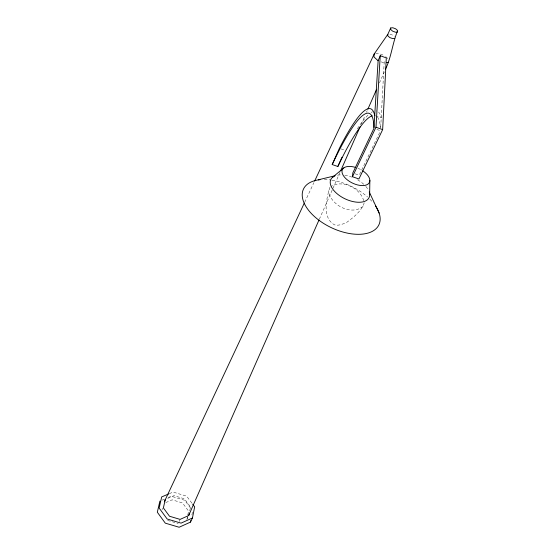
<?xml version="1.0" encoding="UTF-8"?>
<svg xmlns="http://www.w3.org/2000/svg" width="555" height="555" viewBox="0 0 555 555"><rect width="100%" height="100%" fill="white"/><g stroke="black" fill="none" stroke-linecap="round" stroke-linejoin="round"><path stroke-width="0.42" stroke-dasharray="2.77 2.08" d="M380.709 127.268L384.15 62.972L385.066 60.807M329.913 187.319C326.382 198.412 321.81 217.789 334.519 224.844C338.321 226.149 342.123 223.963 345.786 223.061C352.994 217.733 361.138 211.705 364.17 202.984C362.45 189.179 343.004 178.981 331.064 186.383M191.912 514.922L192.71 510.933M189.741 510.836L190.525 506.958L184.399 498.792L174.006 495.671L166.888 498.723M187.014 518.842L187.639 515.741M187.798 514.964L188.589 511.086L182.498 502.934L172.154 499.833L165.841 502.559M162.074 509.761L162.421 508.213M186.855 519.619L187.902 517.239M319.312 219.274L339.931 172.515M361.25 124.174L365.093 115.454M366.494 112.283L367.195 110.702M379.426 82.966L384.317 71.872M179.14 521.457L180.097 519.39M304.695 202.27L313.887 182.657M359.578 174.443L380.154 131.542M363.053 206.342C351.586 216.179 329.906 205.003 328.643 190.615M162.15 500.138L164.426 499.167M168.207 497.544L171.238 496.246L184.739 500.298L191.711 509.601M169.289 493.693L173.084 492.077L186.647 496.156L192.155 503.475M375.659 53.786L378.572 53.405L384.546 55.604M167.638 520.396L178.176 523.525M341.013 148.9L345.085 150.315M355.2 173.812L359.203 175.22M375.506 115.801L381.216 117.82A147.609 23.983 -71.3 0 0 376.373 110.924M376.845 129.44L380.529 130.758M381.132 61.862L384.15 62.972M389.908 34.112L392.78 35.18L394.279 36.498M385.718 56.666L388.07 58.774M357.94 168.283A14.964 7.881 25.4 0 1 361.402 169.99M337.544 175.179A21.166 11.35 25.4 0 1 341.582 174.908M344.78 175.2A21.166 11.35 25.4 0 1 351.995 177.135M357.614 179.813A21.166 11.35 25.4 0 1 365.363 185.904M365.877 186.487A21.166 11.35 25.4 0 1 368.194 189.789M324.342 179.542A41.736 22.956 25.4 0 1 331.141 180.063M332.015 180.195A41.736 22.956 25.4 0 1 367.535 196.983M369.873 199.183A41.736 22.956 25.4 0 1 373.265 202.915M357.344 128.822A147.609 23.983 -71.3 0 1 368.097 115.072M371.177 112.54A147.609 23.983 -71.3 0 1 372.606 111.694M377.546 117.16A147.443 23.983 -71.4 0 1 380.48 128.018"/><path stroke-width="0.83" d="M369.651 194.562L369.859 180.299M385.364 69.493C391.393 57.227 392.475 42.999 397.678 30.587L395.673 28.825L392.787 27.75L390.699 27.979L387.82 34.348L374.202 53.974L314.623 181.09M390.699 27.979L390.63 29.394L392.642 31.156L395.542 32.239L397.63 32.003M382.652 129.62L386.294 57.921L380.244 55.694L378.121 60.745L373.904 128.385L352.793 172.966L352.474 176.726L358.918 178.987L382.652 129.62L375.978 127.22L380.244 55.694M387.82 34.348L387.751 35.77L389.742 37.539L392.635 38.607L394.716 38.364M374.202 53.974L373.994 57.012L378.121 60.745M159.882 501.11L157.322 512.237L165.293 523.15L179.126 527.25L190.483 522.109L192.446 517.995L194.659 506.805L192.661 504.141M190.483 522.109L190.802 520.507M189.269 513.167L188.797 515.498L180.097 519.39L169.511 516.24L163.385 507.915L165.307 499.403M372.169 115.759A147.443 23.983 -71.4 0 0 337.849 166.5L332.209 164.551L339.382 148.331A147.727 23.123 -71.4 0 1 374.694 115.516M188.603 515.657L318.965 220.064M340.631 170.926L360.202 126.554M367.889 109.12L376.63 89.306M337.849 166.5L341.984 157.252M164.578 501.221L304.327 203.054M352.474 176.726L375.978 127.22M332.882 177.038L343.829 167.894M192.446 517.995L181.055 523.129L167.159 519.001L159.139 508.061L161.692 496.926L168.526 494.012M335.185 175.734L315.968 180.375A41.736 22.956 25.4 0 0 309.725 211.698A41.736 22.956 25.4 0 0 361.853 234.175A41.736 22.956 25.4 0 0 375.624 206.092M386.329 62.666L388.514 62.361M369.235 191.975L379.134 213.099M362.699 170.794A14.964 7.881 25.4 0 1 365.03 185.342A14.964 7.881 25.4 0 1 342.886 174.79A14.964 7.881 25.4 0 1 355.776 167.492M369.422 192.911A21.166 11.35 25.4 0 1 345.238 198.919A21.166 11.35 25.4 0 1 334.013 176.337M318.327 179.938A41.736 22.956 25.4 0 1 319.985 179.73M332.209 164.551A147.561 23.123 -71.4 0 1 373.945 127.504"/></g></svg>
